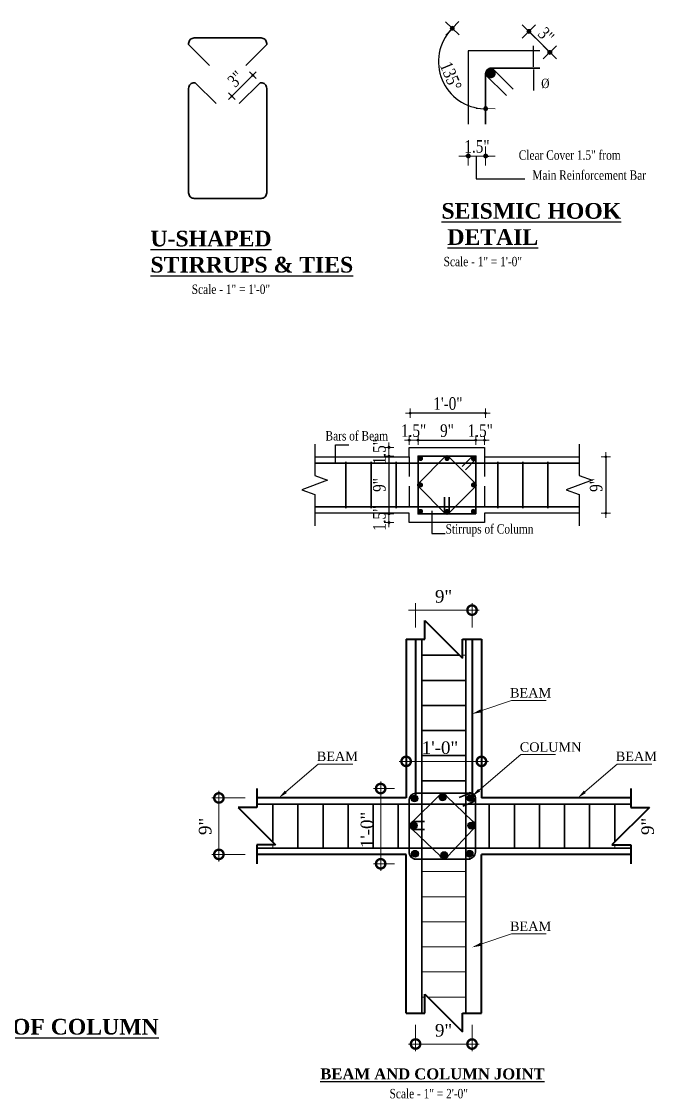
# Model space of a CAD drawing. Header units: feet. Extents: x 4160 to 31260, y -20219 to -1382.
# Drawn here: x 7784 to 8189, y -3828 to -3141 of the extents above; entities that cross this region are included whole.
import ezdxf
from ezdxf.enums import TextEntityAlignment as Align

# ---------------------------------------------------------------- set-up
doc = ezdxf.new("R2010")
doc.units = ezdxf.units.FT
doc.header["$LTSCALE"] = 50
doc.header["$MEASUREMENT"] = 0
doc.header["$PDMODE"] = 34
doc.linetypes.add('DASHED2', pattern=[0.375, 0.25, -0.125])
for name, color, linetype, lineweight in [('brain', 7, 'Continuous', 15), ('DIM', 7, 'Continuous', 9), ('DIMENSION', 142, 'Continuous', 13), ('ring', 200, 'Continuous', 15), ('STIRRUP', 10, 'Continuous', 30), ('wall', 6, 'Continuous', 40)]:
    doc.layers.add(name, color=color, linetype=linetype, lineweight=lineweight)
doc.layers.add('Text', color=7, linetype='Continuous')
doc.styles.add('1.8', font='times.ttf', dxfattribs={"width": 0.8, "height": 8})
doc.styles.add('1.8 str', font='times.ttf', dxfattribs={"width": 0.8, "height": 6})
doc.styles.add('arial', font='times.ttf')
doc.styles.add('STYLUS', font='times.ttf')
doc.styles.add('TITLE', font='times.ttf', dxfattribs={"height": 11})
doc.dimstyles.new('1.1', dxfattribs={"dimscale": 0, "dimtxt": 8, "dimasz": 1, "dimexe": 2, "dimexo": 9, "dimgap": 2, "dimtad": 1, "dimdec": 0, "dimlfac": 0.125, "dimzin": 3, "dimdsep": 46, "dimlunit": 4, "dimtxsty": '1.8', "dimblk": 'DIM', "dimcen": 3, "dimdle": 3, "dimse1": 1, "dimse2": 1, "dimclrd": 256, "dimclre": 256, "dimclrt": 7, "dimadec": 1, "dimazin": 2, "dimtfac": 1, "dimtdec": 0, "dimtix": 1, "dimtofl": 0, "dimtmove": 2, "dimatfit": 3, "dimldrblk": 'ARW', "dimfxl": 2, "dimfrac": 2, "dimtolj": 2, "dimtzin": 0, "dimarcsym": 0})
doc.dimstyles.new('1.2', dxfattribs={"dimscale": 0, "dimtxt": 8, "dimasz": 0.5, "dimexe": 2, "dimexo": 9, "dimgap": 2, "dimtad": 1, "dimdec": 0, "dimlfac": 0.25, "dimzin": 3, "dimdsep": 46, "dimlunit": 4, "dimtxsty": '1.8', "dimblk": 'DIM', "dimcen": 3, "dimdle": 3, "dimse1": 1, "dimse2": 1, "dimclrd": 256, "dimclre": 256, "dimclrt": 7, "dimadec": 1, "dimazin": 2, "dimtfac": 1, "dimtdec": 0, "dimtix": 1, "dimtofl": 0, "dimtmove": 2, "dimatfit": 3, "dimldrblk": 'ARW', "dimfxl": 2, "dimfrac": 2, "dimtolj": 2, "dimtzin": 0, "dimarcsym": 0})
doc.dimstyles.new('1.4', dxfattribs={"dimscale": 0, "dimtxt": 6, "dimasz": 0.5, "dimexe": 2, "dimexo": 9, "dimgap": 2, "dimtad": 1, "dimdec": 0, "dimlfac": 0.5, "dimzin": 3, "dimdsep": 46, "dimlunit": 4, "dimtxsty": '1.8 str', "dimblk": 'DIM', "dimcen": 3, "dimdle": 3, "dimse1": 1, "dimse2": 1, "dimclrd": 256, "dimclre": 256, "dimclrt": 7, "dimadec": 1, "dimazin": 2, "dimtfac": 1, "dimtdec": 0, "dimtix": 1, "dimtofl": 0, "dimtmove": 2, "dimatfit": 3, "dimldrblk": 'arrow', "dimfxl": 2, "dimfrac": 2, "dimtolj": 2, "dimtzin": 0, "dimarcsym": 0})
doc.dimstyles.new('1.8 str', dxfattribs={"dimscale": 0, "dimtxt": 6, "dimasz": 1, "dimexe": 2, "dimexo": 9, "dimgap": 2, "dimtad": 1, "dimdec": 0, "dimzin": 3, "dimdsep": 46, "dimlunit": 4, "dimtxsty": '1.8 str', "dimblk": 'DIM', "dimcen": 3, "dimdle": 3, "dimse1": 1, "dimse2": 1, "dimclrd": 256, "dimclre": 256, "dimclrt": 256, "dimadec": 1, "dimazin": 2, "dimtfac": 1, "dimtdec": 0, "dimtofl": 0, "dimtmove": 2, "dimatfit": 3, "dimldrblk": 'DSAFSADF', "dimfxl": 2, "dimfrac": 2, "dimtolj": 2, "dimtzin": 0, "dimarcsym": 0})

# ---------------------------------------------------------------- blocks, each defined once
blk = doc.blocks.new('DIM')
at = {"layer": 'DIMENSION'}
h = blk.add_hatch(color=256, dxfattribs=at)
h.paths.add_polyline_path([(0, 1.28), (0, 0), (1.28, 0, 0.414214)])
h.paths.add_polyline_path([(1.28, 0), (0, 0), (0, -1.28, 0.414214)])
h.paths.add_polyline_path([(0, 0), (-1.28, 0, 0.414214), (0, -1.28)])
h.paths.add_polyline_path([(0, 1.28, 0.414214), (-1.28, 0), (0, 0)])
for p, q in [((-6, 0), (6, 0)), ((0, 6), (0, -6))]:
    blk.add_line(p, q, dxfattribs=at)
blk.add_circle((0, 0), 1.28, dxfattribs=at)
blk = doc.blocks.new('*D192')
at = {"layer": 'Defpoints', "color": 0, "ltscale": 10, "transparency": 16777216}
for p in [(7936.37, -3179.63), (7918.34, -3188.23), (7923.05, -3192.94)]:
    blk.add_point(p, dxfattribs=at)
at = {"layer": 'DIMENSION', "lineweight": -2, "ltscale": 10, "transparency": 16777216}
blk.add_line((7931.3, -3175.27), (7918.69, -3187.88), dxfattribs=at)
at = {"layer": 'DIMENSION', "lineweight": -2, "ltscale": 10, "transparency": 16777216, "xscale": 0.5, "yscale": 0.5, "zscale": 0.5}
for p, rotation in [((7931.66, -3174.92), 45.00000000001559), ((7918.34, -3188.23), 225.0000000000157)]:
    blk.add_blockref('DIM', p, dxfattribs=dict(at, rotation=rotation))
at = {"layer": 'DIMENSION', "color": 7, "ltscale": 10, "transparency": 16777216, "insert": (7920.71, -3177.28), "char_height": 8, "attachment_point": 5, "rotation": 45, "style": '1.8'}
blk.add_mtext('\\A2;3"', dxfattribs=at)
blk = doc.blocks.new('ARW')
at = {"layer": 'DIMENSION'}
blk.add_lwpolyline([(-0.5, 0, 0, 3, 0), (-5.5, 0, 0, 0, 0), (-0.5, 0, 0, 0, 0)], format="xyseb", dxfattribs=at)
blk = doc.blocks.new('*D197')
at = {"layer": 'Defpoints', "color": 0, "ltscale": 10, "transparency": 16777216}
for p in [(8036.97, -3407.7), (8031.44, -3420.68), (8036.97, -3426.22)]:
    blk.add_point(p, dxfattribs=at)
at = {"layer": 'DIMENSION', "lineweight": -2, "ltscale": 10, "transparency": 16777216}
for p, q in [((8030.94, -3407.7), (8030.44, -3407.7)), ((8037.47, -3407.7), (8037.97, -3407.7))]:
    blk.add_line(p, q, dxfattribs=at)
at = {"layer": 'DIMENSION', "lineweight": -2, "ltscale": 10, "transparency": 16777216, "xscale": 0.5, "yscale": 0.5, "zscale": 0.5}
blk.add_blockref('DIM', (8031.44, -3407.7), dxfattribs=at)
at = {"layer": 'DIMENSION', "lineweight": -2, "ltscale": 10, "transparency": 16777216, "xscale": 0.5, "yscale": 0.5, "zscale": 0.5, "rotation": 180}
blk.add_blockref('DIM', (8036.97, -3407.7), dxfattribs=at)
at = {"layer": 'DIMENSION', "color": 7, "ltscale": 10, "transparency": 16777216, "insert": (8034.2, -3401.62), "char_height": 8, "attachment_point": 5, "style": '1.8'}
blk.add_mtext('\\A2;1.5"', dxfattribs=at)
blk = doc.blocks.new('*D198')
at = {"layer": 'Defpoints', "color": 0, "ltscale": 10, "transparency": 16777216}
for p in [(8073.9, -3407.7), (8036.97, -3426.22), (8073.9, -3426.22)]:
    blk.add_point(p, dxfattribs=at)
at = {"layer": 'DIMENSION', "lineweight": -2, "ltscale": 10, "transparency": 16777216}
blk.add_line((8037.47, -3407.7), (8073.4, -3407.7), dxfattribs=at)
at = {"layer": 'DIMENSION', "lineweight": -2, "ltscale": 10, "transparency": 16777216, "xscale": 0.5, "yscale": 0.5, "zscale": 0.5, "rotation": 180}
blk.add_blockref('DIM', (8036.97, -3407.7), dxfattribs=at)
at = {"layer": 'DIMENSION', "lineweight": -2, "ltscale": 10, "transparency": 16777216, "xscale": 0.5, "yscale": 0.5, "zscale": 0.5}
blk.add_blockref('DIM', (8073.9, -3407.7), dxfattribs=at)
at = {"layer": 'DIMENSION', "color": 7, "ltscale": 10, "transparency": 16777216, "insert": (8055.44, -3401.62), "char_height": 8, "attachment_point": 5, "style": '1.8'}
blk.add_mtext('\\A2;9"', dxfattribs=at)
blk = doc.blocks.new('*D199')
at = {"layer": 'Defpoints', "color": 0, "ltscale": 10, "transparency": 16777216}
for p in [(8079.44, -3407.7), (8079.44, -3420.68), (8073.9, -3426.22)]:
    blk.add_point(p, dxfattribs=at)
at = {"layer": 'DIMENSION', "lineweight": -2, "ltscale": 10, "transparency": 16777216}
for p, q in [((8073.4, -3407.7), (8072.9, -3407.7)), ((8079.94, -3407.7), (8080.44, -3407.7))]:
    blk.add_line(p, q, dxfattribs=at)
at = {"layer": 'DIMENSION', "lineweight": -2, "ltscale": 10, "transparency": 16777216, "xscale": 0.5, "yscale": 0.5, "zscale": 0.5}
blk.add_blockref('DIM', (8073.9, -3407.7), dxfattribs=at)
at = {"layer": 'DIMENSION', "lineweight": -2, "ltscale": 10, "transparency": 16777216, "xscale": 0.5, "yscale": 0.5, "zscale": 0.5, "rotation": 180}
blk.add_blockref('DIM', (8079.44, -3407.7), dxfattribs=at)
at = {"layer": 'DIMENSION', "color": 7, "ltscale": 10, "transparency": 16777216, "insert": (8076.67, -3401.62), "char_height": 8, "attachment_point": 5, "style": '1.8'}
blk.add_mtext('\\A2;1.5"', dxfattribs=at)
blk = doc.blocks.new('*D200')
at = {"layer": 'Defpoints', "color": 0, "ltscale": 10, "transparency": 16777216}
for p in [(8032.04, -3390.43), (8032.04, -3424.59), (8080.04, -3424.59)]:
    blk.add_point(p, dxfattribs=at)
at = {"layer": 'DIMENSION', "lineweight": -2, "ltscale": 10, "transparency": 16777216}
blk.add_line((8079.54, -3390.43), (8032.54, -3390.43), dxfattribs=at)
at = {"layer": 'DIMENSION', "lineweight": -2, "ltscale": 10, "transparency": 16777216, "xscale": 0.5, "yscale": 0.5, "zscale": 0.5, "rotation": 180}
blk.add_blockref('DIM', (8032.04, -3390.43), dxfattribs=at)
at = {"layer": 'DIMENSION', "lineweight": -2, "ltscale": 10, "transparency": 16777216, "xscale": 0.5, "yscale": 0.5, "zscale": 0.5}
blk.add_blockref('DIM', (8080.04, -3390.43), dxfattribs=at)
at = {"layer": 'DIMENSION', "color": 7, "ltscale": 10, "transparency": 16777216, "insert": (8056.04, -3384.36), "char_height": 8, "attachment_point": 5, "style": '1.8'}
blk.add_mtext('\\A2;1\'-0"', dxfattribs=at)
blk = doc.blocks.new('*D201')
at = {"layer": 'Defpoints', "color": 0, "ltscale": 10, "transparency": 16777216}
for p in [(8031.44, -3412.25), (8018.46, -3417.79), (8036.97, -3417.79)]:
    blk.add_point(p, dxfattribs=at)
at = {"layer": 'DIMENSION', "lineweight": -2, "ltscale": 10, "transparency": 16777216}
for p, q in [((8018.46, -3411.75), (8018.46, -3411.25)), ((8018.46, -3418.29), (8018.46, -3418.79))]:
    blk.add_line(p, q, dxfattribs=at)
at = {"layer": 'DIMENSION', "lineweight": -2, "ltscale": 10, "transparency": 16777216, "xscale": 0.5, "yscale": 0.5, "zscale": 0.5}
for p, rotation in [((8018.46, -3412.25), 270), ((8018.46, -3417.79), 90)]:
    blk.add_blockref('DIM', p, dxfattribs=dict(at, rotation=rotation))
at = {"layer": 'DIMENSION', "color": 7, "ltscale": 10, "transparency": 16777216, "insert": (8012.37, -3415.02), "char_height": 8, "attachment_point": 5, "rotation": 90, "style": '1.8'}
blk.add_mtext('\\A2;1.5"', dxfattribs=at)
blk = doc.blocks.new('*D202')
at = {"layer": 'Defpoints', "color": 0, "ltscale": 10, "transparency": 16777216}
for p in [(8036.97, -3417.79), (8018.46, -3454.71), (8036.97, -3454.71)]:
    blk.add_point(p, dxfattribs=at)
at = {"layer": 'DIMENSION', "lineweight": -2, "ltscale": 10, "transparency": 16777216}
blk.add_line((8018.46, -3418.29), (8018.46, -3454.21), dxfattribs=at)
at = {"layer": 'DIMENSION', "lineweight": -2, "ltscale": 10, "transparency": 16777216, "xscale": 0.5, "yscale": 0.5, "zscale": 0.5}
for p, rotation in [((8018.46, -3417.79), 90), ((8018.46, -3454.71), 270)]:
    blk.add_blockref('DIM', p, dxfattribs=dict(at, rotation=rotation))
at = {"layer": 'DIMENSION', "color": 7, "ltscale": 10, "transparency": 16777216, "insert": (8012.37, -3436.25), "char_height": 8, "attachment_point": 5, "rotation": 90, "style": '1.8'}
blk.add_mtext('\\A2;9"', dxfattribs=at)
blk = doc.blocks.new('*D203')
at = {"layer": 'Defpoints', "color": 0, "ltscale": 10, "transparency": 16777216}
for p in [(8036.97, -3454.71), (8018.46, -3460.25), (8031.44, -3460.25)]:
    blk.add_point(p, dxfattribs=at)
at = {"layer": 'DIMENSION', "lineweight": -2, "ltscale": 10, "transparency": 16777216}
for p, q in [((8018.46, -3454.21), (8018.46, -3453.71)), ((8018.46, -3460.75), (8018.46, -3461.25))]:
    blk.add_line(p, q, dxfattribs=at)
at = {"layer": 'DIMENSION', "lineweight": -2, "ltscale": 10, "transparency": 16777216, "xscale": 0.5, "yscale": 0.5, "zscale": 0.5}
for p, rotation in [((8018.46, -3454.71), 270), ((8018.46, -3460.25), 90)]:
    blk.add_blockref('DIM', p, dxfattribs=dict(at, rotation=rotation))
at = {"layer": 'DIMENSION', "color": 7, "ltscale": 10, "transparency": 16777216, "insert": (8012.37, -3457.48), "char_height": 8, "attachment_point": 5, "rotation": 90, "style": '1.8'}
blk.add_mtext('\\A2;1.5"', dxfattribs=at)
blk = doc.blocks.new('*D204')
at = {"layer": 'Defpoints', "color": 0, "ltscale": 10, "transparency": 16777216}
for p in [(8130.63, -3418.25), (8130.63, -3454.25), (8156.65, -3454.25)]:
    blk.add_point(p, dxfattribs=at)
at = {"layer": 'DIMENSION', "lineweight": -2, "ltscale": 10, "transparency": 16777216}
blk.add_line((8156.65, -3418.75), (8156.65, -3453.75), dxfattribs=at)
at = {"layer": 'DIMENSION', "lineweight": -2, "ltscale": 10, "transparency": 16777216, "xscale": 0.5, "yscale": 0.5, "zscale": 0.5}
for p, rotation in [((8156.65, -3418.25), 90), ((8156.65, -3454.25), 270)]:
    blk.add_blockref('DIM', p, dxfattribs=dict(at, rotation=rotation))
at = {"layer": 'DIMENSION', "color": 7, "ltscale": 10, "transparency": 16777216, "insert": (8150.57, -3436.25), "char_height": 8, "attachment_point": 5, "rotation": 90, "style": '1.8'}
blk.add_mtext('\\A2;9"', dxfattribs=at)
blk = doc.blocks.new('arrow')
at = {"layer": 'DIMENSION'}
blk.add_lwpolyline([(1.2, 0, 0, 2.1, 0), (-2.3, 0, 0, 0, 0), (1.2, 0, 0, 0, 0)], format="xyseb", dxfattribs=at)
blk = doc.blocks.new('*D205')
at = {"layer": 'Defpoints', "color": 0, "ltscale": 10, "transparency": 16777216}
for p in [(8050.03, -3166.21), (8084.29, -3170.39), (8080.11, -3174.04), (8097.6, -3183.71), (8080.11, -3206.14)]:
    blk.add_point(p, dxfattribs=at)
at = {"layer": 'DIMENSION', "lineweight": -2, "ltscale": 10, "transparency": 16777216}
blk.add_arc((8080.11, -3166.21), 30.08, 136.90472, 268.09528, dxfattribs=at)
for p, rotation in [((8058.84, -3144.94), 45.95235785282398), ((8080.11, -3196.3), 359.047642147191)]:
    blk.add_blockref('DIM', p, dxfattribs=dict(at, rotation=rotation))
at = {"layer": 'DIMENSION', "color": 7, "ltscale": 10, "transparency": 16777216, "insert": (8057.92, -3175.4), "char_height": 8, "attachment_point": 5, "rotation": 292.5, "style": '1.8'}
blk.add_mtext('\\A2;135°', dxfattribs=at)
blk = doc.blocks.new('*D206')
at = {"layer": 'Defpoints', "color": 0, "ltscale": 10, "transparency": 16777216}
for p in [(8121.02, -3160.28), (8084.29, -3170.39), (8097.6, -3183.71)]:
    blk.add_point(p, dxfattribs=at)
at = {"layer": 'DIMENSION', "lineweight": -2, "ltscale": 10, "transparency": 16777216}
blk.add_line((8108.42, -3147.68), (8120.32, -3159.58), dxfattribs=at)
for p, rotation in [((8107.71, -3146.97), 135.0000000000157), ((8121.02, -3160.28), 315.0000000000157)]:
    blk.add_blockref('DIM', p, dxfattribs=dict(at, rotation=rotation))
at = {"layer": 'DIMENSION', "color": 7, "ltscale": 10, "transparency": 16777216, "insert": (8118.66, -3149.34), "char_height": 8, "attachment_point": 5, "rotation": 315, "style": '1.8'}
blk.add_mtext('\\A2;3"', dxfattribs=at)
blk = doc.blocks.new('*D207')
at = {"layer": 'Defpoints', "color": 0, "ltscale": 10, "transparency": 16777216}
for p in [(8069.03, -3206.14), (8080.11, -3206.14), (8069.03, -3226.44)]:
    blk.add_point(p, dxfattribs=at)
at = {"layer": 'DIMENSION', "lineweight": -2, "ltscale": 10, "transparency": 16777216}
for p, q in [((8068.03, -3226.44), (8067.03, -3226.44)), ((8081.11, -3226.44), (8082.11, -3226.44))]:
    blk.add_line(p, q, dxfattribs=at)
blk.add_blockref('DIM', (8069.03, -3226.44), dxfattribs=at)
at = {"layer": 'DIMENSION', "lineweight": -2, "ltscale": 10, "transparency": 16777216, "rotation": 180}
blk.add_blockref('DIM', (8080.11, -3226.44), dxfattribs=at)
at = {"layer": 'DIMENSION', "color": 7, "ltscale": 10, "transparency": 16777216, "insert": (8074.57, -3220.36), "char_height": 8, "attachment_point": 5, "style": '1.8'}
blk.add_mtext('\\A2;1.5"', dxfattribs=at)
blk = doc.blocks.new('DSAFSADF')
at = {"layer": 'DIMENSION'}
blk.add_lwpolyline([(-0.5, 0, 0, 3, 0), (-5.5, 0, 0, 0, 0), (-0.5, 0, 0, 0, 0)], format="xyseb", dxfattribs=at)

msp = doc.modelspace()

# ---------------------------------------------------------------- hatches: boundary and pattern name
at = {"ltscale": 10}
h = msp.add_hatch(color=256, dxfattribs=at)
edge = h.paths.add_edge_path()
edge.add_arc((8052.64, -3635.49), 2.16, 0, 360)
h = msp.add_hatch(color=256, dxfattribs=at)
edge = h.paths.add_edge_path()
edge.add_arc((8070.43, -3635.98), 2.16, 0, 360)
h = msp.add_hatch(color=256, dxfattribs=at)
edge = h.paths.add_edge_path()
edge.add_arc((8034.75, -3636.21), 2.16, 0, 360)
h = msp.add_hatch(color=256, dxfattribs=at)
edge = h.paths.add_edge_path()
edge.add_arc((8034.26, -3653.49), 2.16, 0, 360)
h = msp.add_hatch(color=256, dxfattribs=at)
edge = h.paths.add_edge_path()
edge.add_arc((8070.92, -3653.54), 2.16, 0, 360)
h = msp.add_hatch(color=256, dxfattribs=at)
edge = h.paths.add_edge_path()
edge.add_arc((8035.06, -3671.5), 2.16, 0, 360)
h = msp.add_hatch(color=256, dxfattribs=at)
edge = h.paths.add_edge_path()
edge.add_arc((8053.65, -3672.33), 2.16, 0, 360)
h = msp.add_hatch(color=256, dxfattribs=at)
edge = h.paths.add_edge_path()
edge.add_arc((8069.85, -3671.44), 2.16, 0, 360)

# ---------------------------------------------------------------- linework, layer by layer
at = {"linetype": 'DASHED2'}
for p, q in [((8031.44, -3418.25), (8031.44, -3454.25)), ((8079.44, -3418.25), (8079.44, -3454.25))]:
    msp.add_line(p, q, dxfattribs=at)
for points in [[(8114.68, -3159.32), (8069.03, -3159.32), (8069.03, -3206.14)], [(7971.09, -3418.25), (8031.44, -3418.25), (8031.44, -3412.25), (8079.44, -3412.25), (8079.44, -3418.25), (8139.78, -3418.25)], [(8139.78, -3454.25), (8079.44, -3454.25), (8079.44, -3460.25), (8031.44, -3460.25), (8031.44, -3454.25), (7971.09, -3454.25)]]:
    msp.add_lwpolyline(points)
at = {"ltscale": 10}
for points, const_width in [([(8083.38, -3172, 1), (8083.38, -3175.2, 1)], 3.2), ([(8038.61, -3418.59, 1), (8038.61, -3420.19, 1)], 1.6), ([(8055.47, -3418.59, 1), (8055.47, -3420.19, 1)], 1.6), ([(8072.26, -3418.59, -1), (8072.26, -3420.19, -1)], 1.6), ([(8037.78, -3436.25, 1), (8039.38, -3436.25, 1)], 1.6), ([(8073.09, -3436.25, -1), (8071.49, -3436.25, -1)], 1.6), ([(8038.61, -3453.91, -1), (8038.61, -3452.31, -1)], 1.6), ([(8055.47, -3453.91, -1), (8055.47, -3452.31, -1)], 1.6), ([(8072.26, -3453.91, 1), (8072.26, -3452.31, 1)], 1.6)]:
    msp.add_lwpolyline(points, format="xyb", close=True, dxfattribs=dict(at, const_width=const_width))
at = {"linetype": 'Continuous', "ltscale": 10}
for points in [[(7971.09, -3410.25), (7971.09, -3430.25), (7979.34, -3433.25), (7962.85, -3439.25), (7971.09, -3442.25), (7971.09, -3462.25)], [(8139.78, -3410.25), (8139.78, -3430.25), (8148.02, -3433.25), (8131.54, -3439.25), (8139.78, -3442.25), (8139.78, -3462.25)]]:
    msp.add_lwpolyline(points, dxfattribs=at)
at = {"color": 0, "linetype": 'ByBlock', "const_width": 6}
for points in [[(8070.66, -3516.09, 1), (8072.16, -3516.09, 1)], [(8030.16, -3612.57, 1), (8028.66, -3612.57, 1)], [(8076.66, -3612.57, 1), (8078.16, -3612.57, 1)], [(8013.17, -3630.63, 1), (8013.17, -3629.13, 1)], [(7910.02, -3636.63, 1), (7910.02, -3635.13, 1)], [(7910.02, -3671.13, 1), (7910.02, -3672.63, 1)], [(8013.17, -3677.13, 1), (8013.17, -3678.63, 1)], [(8036.16, -3792.85, 1), (8034.66, -3792.85, 1)], [(8070.66, -3792.85, 1), (8072.16, -3792.85, 1)]]:
    msp.add_lwpolyline(points, format="xyb", close=True, dxfattribs=at)
at = {"ltscale": 10}
for centre in [(8052.64, -3635.49), (8070.43, -3635.98), (8034.75, -3636.21), (8034.26, -3653.49), (8070.92, -3653.53), (8035.06, -3671.5), (8053.65, -3672.33), (8069.85, -3671.44)]:
    msp.add_circle(centre, 2.16, dxfattribs=at)
at = {"layer": 'brain', "lineweight": 30}
msp.add_line((8082.41, -3639.88), (8082.41, -3667.88), dxfattribs=at)
at = {"layer": 'DIM', "color": 5, "ltscale": 0.5}
for p, q in [((8030.91, -3516.09), (8075.91, -3516.09)), ((8035.41, -3527.18), (8035.41, -3511.59)), ((8071.41, -3527.18), (8071.41, -3511.59)), ((8024.91, -3612.57), (8081.91, -3612.57)), ((8029.41, -3622.38), (8029.41, -3608.07)), ((8077.41, -3622.38), (8077.41, -3608.07)), ((8013.17, -3625.38), (8013.17, -3682.38)), ((7910.02, -3676.38), (7910.02, -3631.38)), ((8021.91, -3629.88), (8008.67, -3629.88)), ((7926.71, -3635.88), (7905.52, -3635.88)), ((7926.71, -3671.88), (7905.52, -3671.88)), ((8021.91, -3677.88), (8008.67, -3677.88)), ((8035.41, -3780.58), (8035.41, -3797.35)), ((8071.41, -3780.58), (8071.41, -3797.35)), ((8030.91, -3792.85), (8075.91, -3792.85))]:
    msp.add_line(p, q, dxfattribs=at)
at = {"layer": 'DIM', "ltscale": 48}
for p, q in [((8077.09, -3580.36), (8096.57, -3573.77)), ((8096.57, -3573.77), (8118.72, -3573.77)), ((8075.98, -3630.87), (8102.57, -3608.26)), ((8102.57, -3608.26), (8124.72, -3608.26)), ((7952.74, -3631.97), (7973.35, -3614.26)), ((7973.35, -3614.26), (7995.5, -3614.26)), ((8143.38, -3631.97), (8163.99, -3614.26)), ((8163.99, -3614.26), (8186.14, -3614.26)), ((8077.09, -3729.24), (8096.57, -3722.66)), ((8096.57, -3722.66), (8118.72, -3722.66))]:
    msp.add_line(p, q, dxfattribs=at)
at = {"layer": 'DIM'}
for p, q in [((7944.41, -3665.88), (7944.41, -3667.88)), ((8039.41, -3682.88), (8067.41, -3682.88)), ((8039.41, -3698.88), (8067.41, -3698.88)), ((8039.41, -3714.88), (8067.41, -3714.88)), ((8039.41, -3730.88), (8067.41, -3730.88)), ((8039.41, -3746.88), (8067.41, -3746.88)), ((8043.21, -3762.88), (8067.41, -3762.88))]:
    msp.add_line(p, q, dxfattribs=at)
at = {"layer": 'DIM', "ltscale": 48}
for points in [[(8077.41, -3581.3), (8071.41, -3582.28), (8076.77, -3579.41)], [(7953.39, -3632.73), (7948.19, -3635.88), (7952.09, -3631.21)], [(8144.03, -3632.73), (8138.83, -3635.88), (8142.73, -3631.21)], [(8077.41, -3730.19), (8071.41, -3731.16), (8076.77, -3728.29)]]:
    msp.add_solid(points, dxfattribs=at)
at = {"layer": 'ring'}
for p, q in [((8065.41, -3544.88), (8067.41, -3544.88)), ((8162.41, -3665.88), (8162.41, -3667.88)), ((8039.41, -3762.88), (8041.41, -3762.88))]:
    msp.add_line(p, q, dxfattribs=at)
at = {"layer": 'STIRRUP', "color": 5}
for p, q in [((8084.29, -3170.39), (8097.6, -3183.71)), ((8080.11, -3174.57), (8093.42, -3187.88)), ((8071.81, -3417.79), (8065.15, -3424.44)), ((8073.9, -3419.88), (8067.24, -3426.53)), ((7971.09, -3422.25), (8139.78, -3422.25)), ((8053.96, -3453.97), (8053.96, -3443.94)), ((8056.91, -3453.97), (8056.91, -3443.94)), ((7971.09, -3450.25), (8139.78, -3450.25)), ((8039.41, -3534.68), (8039.41, -3624.88)), ((8067.41, -3682.88), (8067.41, -3534.68)), ((8039.41, -3624.88), (8039.41, -3773.08)), ((8070.49, -3632.88), (8035.37, -3632.88)), ((8069.65, -3632.96), (8063.3, -3635.64)), ((8172.61, -3639.88), (7934.21, -3639.88)), ((8031.37, -3636.88), (8031.37, -3670.88)), ((8033.57, -3650.96), (8050.1, -3634.82)), ((8055.17, -3634.64), (8071.79, -3650.64)), ((8071.8, -3638.57), (8065.62, -3641.16)), ((8073.56, -3670.51), (8073.56, -3636.51)), ((8033.57, -3650.96), (8041.04, -3650.96)), ((8041.17, -3656.03), (8033.39, -3656.03)), ((8051.01, -3672.75), (8033.39, -3656.03)), ((8071.98, -3656.03), (8056.08, -3672.94)), ((8172.61, -3667.88), (7934.21, -3667.88)), ((8034.23, -3674.88), (8070.37, -3674.88)), ((8067.41, -3773.08), (8067.41, -3682.88))]:
    msp.add_line(p, q, dxfattribs=at)
at = {"layer": 'STIRRUP'}
for p, q in [((7991.05, -3421.45), (7991.05, -3451.05)), ((8007.05, -3421.45), (8007.05, -3451.05)), ((8023.05, -3421.45), (8023.05, -3451.05)), ((8087.82, -3421.45), (8087.82, -3451.05)), ((8103.82, -3421.45), (8103.82, -3451.05)), ((8119.82, -3421.45), (8119.82, -3451.05)), ((8039.41, -3544.88), (8063.61, -3544.88)), ((8039.41, -3560.88), (8067.41, -3560.88)), ((8039.41, -3576.88), (8067.41, -3576.88)), ((8039.41, -3592.88), (8067.41, -3592.88)), ((8039.41, -3608.88), (8067.41, -3608.88)), ((8039.41, -3624.88), (8067.41, -3624.88)), ((7944.41, -3639.88), (7944.41, -3664.08)), ((7960.41, -3639.88), (7960.41, -3667.88)), ((7976.41, -3639.88), (7976.41, -3667.88)), ((7992.41, -3639.88), (7992.41, -3667.88)), ((8008.41, -3639.88), (8008.41, -3667.88)), ((8024.41, -3639.88), (8024.41, -3667.88)), ((8098.41, -3639.88), (8098.41, -3667.88)), ((8114.41, -3639.88), (8114.41, -3667.88)), ((8130.41, -3639.88), (8130.41, -3667.88)), ((8146.41, -3639.88), (8146.41, -3667.88)), ((8162.41, -3639.88), (8162.41, -3664.08))]:
    msp.add_line(p, q, dxfattribs=at)
at = {"layer": 'STIRRUP', "color": 5}
for points in [[(7904.01, -3168.57), (7890.7, -3155.25), (7890.7, -3154.72, -0.414214), (7894.34, -3151.07), (7936.9, -3151.07, -0.414214), (7940.54, -3154.72), (7940.54, -3155.25), (7927.23, -3168.57)], [(8114.68, -3170.39), (8083.75, -3170.39, 0.414214), (8080.11, -3174.04), (8080.11, -3206.14)], [(7923.05, -3192.94), (7936.37, -3179.63), (7936.9, -3179.63, -0.414214), (7940.54, -3183.27), (7940.54, -3249.83, -0.414214), (7936.9, -3253.47), (7894.34, -3253.47, -0.414214), (7890.7, -3249.83), (7890.7, -3183.27, -0.414214), (7894.34, -3179.63), (7894.87, -3179.63), (7908.19, -3192.94)], [(8054.39, -3454.4), (8054.39, -3454.4, 0.414214), (8056.48, -3454.4), (8073.59, -3437.29, 0.414214), (8073.59, -3435.2), (8056.48, -3418.09, 0.414214), (8054.39, -3418.09), (8037.28, -3435.2, 0.414214), (8037.28, -3437.29), (8054.39, -3454.4)]]:
    msp.add_lwpolyline(points, format="xyb", dxfattribs=at)
msp.add_lwpolyline([(8073.9, -3454.71), (8036.97, -3454.71), (8036.97, -3417.79), (8073.9, -3417.79)], close=True, dxfattribs=at)
for centre, radius, start, end in [((8035.37, -3636.88), 4, 90, 180), ((8052.7, -3636.31), 2.99, 34.05325, 150.16299), ((8069.56, -3636.51), 4, 63.15314, 90), ((8070.55, -3635.83), 3.01, 294.49318, 107.34948), ((8034.94, -3636.2), 1.5, 0, 180), ((8034.94, -3636.2), 1.5, 180, 0), ((8063.19, -3636.8), 5.21, 359.14213, 4.27644), ((8070.36, -3636.2), 1.5, 0, 180), ((8070.36, -3636.2), 1.5, 180, 0), ((8035.11, -3653.56), 3.02, 120.66682, 235.11695), ((8069.42, -3653.42), 3.66, 314.44496, 49.51873), ((8035.37, -3670.88), 4, 180, 270), ((8034.94, -3671.62), 1.5, 0, 180), ((8034.94, -3671.62), 1.5, 180, 0), ((8053.59, -3671.7), 2.78, 202.16657, 333.61719), ((8070.12, -3671.62), 1.5, 0, 180), ((8070.12, -3671.62), 1.5, 180, 0), ((8069.56, -3670.51), 4, 270, 0)]:
    msp.add_arc(centre, radius, start, end, dxfattribs=at)
msp.add_solid([(8076.63, -3631.63), (8071.41, -3634.76), (8075.33, -3630.11)], dxfattribs=at)
at = {"layer": 'wall', "ltscale": 10}
for p, q in [((8041.41, -3534.68), (8041.41, -3522.68)), ((8041.41, -3522.68), (8065.41, -3546.68)), ((8029.41, -3534.68), (8029.41, -3635.88)), ((8029.41, -3534.68), (8041.41, -3534.68)), ((8035.41, -3534.68), (8035.41, -3635.88)), ((8065.41, -3546.68), (8065.41, -3534.68)), ((8065.41, -3534.68), (8077.41, -3534.68)), ((8071.41, -3534.68), (8071.41, -3635.88)), ((8077.41, -3534.68), (8077.41, -3635.88)), ((7934.21, -3629.88), (7934.21, -3641.88)), ((8172.61, -3629.88), (8172.61, -3641.88)), ((8029.41, -3635.88), (7934.21, -3635.88)), ((8172.61, -3635.88), (8077.41, -3635.88)), ((7934.21, -3641.88), (7922.21, -3641.88)), ((7922.21, -3641.88), (7946.21, -3665.88)), ((8184.61, -3641.88), (8160.61, -3665.88)), ((8172.61, -3641.88), (8184.61, -3641.88)), ((7946.21, -3665.88), (7934.21, -3665.88)), ((7934.21, -3665.88), (7934.21, -3677.88)), ((8160.61, -3665.88), (8172.61, -3665.88)), ((8172.61, -3665.88), (8172.61, -3677.88)), ((8029.41, -3671.88), (7934.21, -3671.88)), ((8029.41, -3773.08), (8029.41, -3671.88)), ((8172.61, -3671.88), (8077.41, -3671.88)), ((8077.41, -3773.08), (8077.41, -3671.88)), ((8041.41, -3773.08), (8041.41, -3761.08)), ((8041.41, -3761.08), (8065.41, -3785.08)), ((8029.41, -3773.08), (8041.41, -3773.08)), ((8065.41, -3785.08), (8065.41, -3773.08)), ((8065.41, -3773.08), (8077.41, -3773.08))]:
    msp.add_line(p, q, dxfattribs=at)

# ---------------------------------------------------------------- texts
at = {"layer": 'DIM', "color": 7, "style": 'STYLUS'}
for s, p in [('9"', (8047.76, -3511.32)), ('1\'-0"', (8039.38, -3607.81)), ('9"', (8047.76, -3788.09))]:
    msp.add_text(s, height=8, dxfattribs=at).set_placement(p)
for s, p in [('1\'-0"', (8008.41, -3667.91)), ('9"', (8187.37, -3659.52))]:
    msp.add_text(s, height=8, rotation=90, dxfattribs=at).set_placement(p)
at = {"layer": 'DIMENSION', "ltscale": 10, "style": 'STYLUS'}
msp.add_text('9"', height=8, rotation=90, dxfattribs=at).set_placement((7905.25, -3659.52))
at = {"layer": 'Text', "ltscale": 10, "style": '1.8 str', "width": 0.8}
for s, p in [('%%C', (8115.54, -3180.08)), ('Clear Cover 1.5" from', (8101.21, -3225.79))]:
    msp.add_text(s, height=6, dxfattribs=at).set_placement(p, align=Align.MIDDLE_LEFT)
msp.add_text('Main Reinforcement Bar', height=6, dxfattribs=at).set_placement((8146.11, -3238.58), align=Align.MIDDLE_CENTER)
for s, p in [('Scale - 1" = 1\'-0"', (8053.31, -3296.72)), ('Scale - 1" = 1\'-0"', (7892.7, -3314.4)), ('Bars of Beam', (7978, -3407.88)), ('Stirrups of Column', (8054.57, -3467.27)), ('Scale - 1" = 2\'-0"', (8018.84, -3827.48))]:
    msp.add_text(s, height=6, dxfattribs=at).set_placement(p)
at = {"layer": 'Text', "style": 'arial'}
for s, p in [('BEAM', (8095.66, -3571.82)), ('BEAM', (7972.44, -3612.31)), ('COLUMN', (8101.86, -3606.42)), ('BEAM', (8163.08, -3612.31)), ('BEAM', (8095.66, -3720.71))]:
    msp.add_text(s, height=6, dxfattribs=at).set_placement(p)
at = {"layer": 'Text', "style": 'TITLE'}
for s, insert, char_height, width, attachment_point in [('{\\fTimes New Roman|b1|i0|c0|p18;\\LSEISMIC HOOK\\P DETAIL}', (8051.93, -3256.41), 10, 209.6782, 1), ('{\\fTimes New Roman|b1|i0|c0|p18;\\LU-SHAPED \\PSTIRRUPS & TIES}', (7866.4, -3274.07), 10, 209.6782, 1), ('{\\fTimes New Roman|b1|i0|c0|p18;\\LVERTICAL SECTION OF COLUMN }', (7622.8, -3776.8), 10, 317.887, 1), ('{\\fTimes New Roman|b1|i0|c0|p18;\\LBEAM AND COLUMN JOINT}', (8117.72, -3808.4), 7, 189.6399, 3)]:
    msp.add_mtext(s, dxfattribs=dict(at, insert=insert, char_height=char_height, width=width, attachment_point=attachment_point))

# ---------------------------------------------------------------- dimensions: what is measured, and where the dimension line sits
at = {"layer": 'DIMENSION', "ltscale": 10}
dim = msp.add_angular_dim_2l(base=(8050.03, -3166.21), line1=((8080.11, -3174.04), (8080.11, -3206.14)), line2=((8084.29, -3170.39), (8097.6, -3183.71)), dimstyle='1.1', override={"dimscale": 1}, dxfattribs=at)
dim.commit()
dim.dimension.update_dxf_attribs({"geometry": '*D205', "text_midpoint": (8057.92, -3175.4)})
for p1, p2, distance, dimstyle, picture, middle in [((8084.29, -3170.39), (8097.6, -3183.71), 33.12, '1.1', '*D206', (8118.66, -3149.34)), ((7936.37, -3179.63), (7923.05, -3192.94), -6.66, '1.2', '*D192', (7920.71, -3177.28))]:
    dim = msp.add_aligned_dim(p1=p1, p2=p2, distance=distance, text='3"', dimstyle=dimstyle, override={"dimscale": 1}, dxfattribs=at)
    dim.commit()
    dim.dimension.update_dxf_attribs({"geometry": picture, "text_midpoint": middle})
for base, p1, p2, dimstyle, picture, middle in [((8069.03, -3226.44), (8080.11, -3206.14), (8069.03, -3206.14), '1.1', '*D207', (8074.57, -3220.36)), ((8036.97, -3407.7), (8031.44, -3420.68), (8036.97, -3426.22), '1.2', '*D197', (8034.2, -3401.62)), ((8079.44, -3407.7), (8073.9, -3426.22), (8079.44, -3420.68), '1.2', '*D199', (8076.67, -3401.62))]:
    dim = msp.add_linear_dim(base=base, p1=p1, p2=p2, text='1.5"', dimstyle=dimstyle, override={"dimscale": 1}, dxfattribs=at)
    dim.commit()
    dim.dimension.update_dxf_attribs({"geometry": picture, "text_midpoint": middle})
for base, p1, p2, picture, middle in [((8032.04, -3390.43), (8080.04, -3424.59), (8032.04, -3424.59), '*D200', (8056.04, -3384.36)), ((8073.9, -3407.7), (8036.97, -3426.22), (8073.9, -3426.22), '*D198', (8055.44, -3401.62))]:
    dim = msp.add_linear_dim(base=base, p1=p1, p2=p2, dimstyle='1.2', override={"dimscale": 1}, dxfattribs=at)
    dim.commit()
    dim.dimension.update_dxf_attribs({"geometry": picture, "text_midpoint": middle})
for base, p1, p2, picture, middle in [((8018.46, -3417.79), (8031.44, -3412.25), (8036.97, -3417.79), '*D201', (8012.37, -3415.02)), ((8018.46, -3460.25), (8036.97, -3454.71), (8031.44, -3460.25), '*D203', (8012.37, -3457.48))]:
    dim = msp.add_linear_dim(base=base, p1=p1, p2=p2, angle=270, text='1.5"', dimstyle='1.2', override={"dimscale": 1}, dxfattribs=at)
    dim.commit()
    dim.dimension.update_dxf_attribs({"geometry": picture, "text_midpoint": middle})
for base, p1, p2, angle, picture, middle in [((8018.46, -3454.71), (8036.97, -3417.79), (8036.97, -3454.71), 270, '*D202', (8012.37, -3436.25)), ((8156.65, -3454.25), (8130.63, -3418.25), (8130.63, -3454.25), 90, '*D204', (8150.57, -3436.25))]:
    dim = msp.add_linear_dim(base=base, p1=p1, p2=p2, angle=angle, dimstyle='1.2', override={"dimscale": 1}, dxfattribs=at)
    dim.commit()
    dim.dimension.update_dxf_attribs({"geometry": picture, "text_midpoint": middle})

# ---------------------------------------------------------------- leaders
for points, dimstyle, override in [([(8110.54, -3169.5), (8110.54, -3156.21)], '1.1', {"dimscale": 1, "dimtad": 0}), ([(8110.54, -3171.28), (8110.54, -3184.58)], '1.1', {"dimscale": 1, "dimtad": 0}), ([(8074.15, -3226.44), (8074.15, -3240.96), (8104.99, -3240.96)], '1.8 str', {"dimscale": 1, "dimtad": 0}), ([(7984.36, -3422.25), (7984.36, -3410.68), (7992.88, -3410.68)], '1.4', {"dimscale": 1}), ([(8045.71, -3452.68), (8045.71, -3467.23), (8054.3, -3467.23)], '1.4', {"dimscale": 1})]:
    msp.add_leader(points, dimstyle=dimstyle, override=override, dxfattribs=at)

doc.saveas('drawing.dxf')
